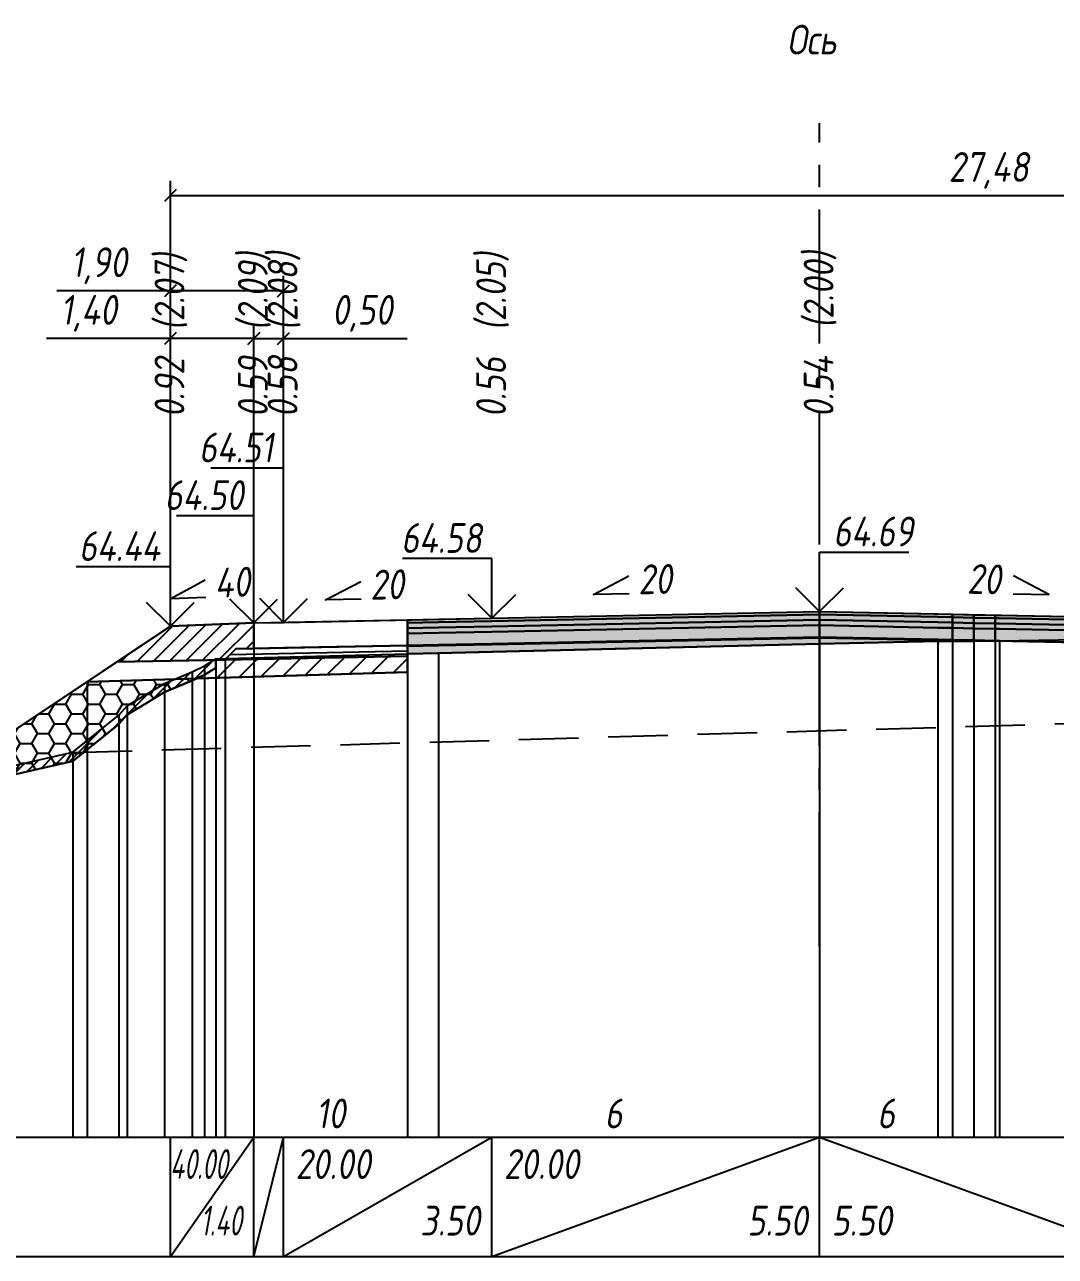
# Model space of a CAD drawing. Extents: x -717 to 1451, y -133302 to 233.
# Drawn here: x -331.3 to -244.7, y -130101.4 to -129997.9 of the extents above; entities that cross this region are included whole.
import ezdxf
from ezdxf.enums import TextEntityAlignment as Align

# ---------------------------------------------------------------- set-up
doc = ezdxf.new("R2010")
doc.units = 0
doc.linetypes.add('осевая2', pattern=[1.125, 0.75, -0.125, 0.125, -0.125])
doc.linetypes.add('штриховая', pattern=[0.75, 0.5, -0.25])
for name, color, linetype in [('Интерполированный поперечник', 2, 'Continuous'), ('Код_514', 1, 'Continuous'), ('Контур_0', 7, 'Continuous'), ('Контур_2521', 7, 'Continuous'), ('Контур_2564', 7, 'Continuous'), ('Контур_2660', 7, 'Continuous'), ('Контур_2665', 7, 'Continuous'), ('Контур_400', 7, 'Continuous'), ('Контур_508', 7, 'Continuous'), ('Контур_512', 7, 'Continuous'), ('Контур_513', 7, 'Continuous'), ('Контур_818', 7, 'Continuous'), ('Красный поперечник', 1, 'Continuous'), ('Объём_2501', 7, 'Continuous'), ('Объём_2564', 7, 'Continuous'), ('Объём_2650', 7, 'Continuous'), ('Объём_2660', 7, 'Continuous'), ('Объём_2661', 7, 'Continuous'), ('Объём_2665', 7, 'Continuous'), ('Объём_2666', 7, 'Continuous'), ('Объём_2753', 7, 'Continuous'), ('Ось', 1, 'осевая2'), ('Откосы', 7, 'Continuous'), ('Отметки покрытия', 7, 'Continuous'), ('Рабочие отметки', 7, 'Continuous'), ('Рабочие отметки доп.', 7, 'Continuous'), ('Слои выравнивания', 7, 'Continuous'), ('Таблица', 7, 'Continuous'), ('Уклоны проезжей части', 7, 'Continuous'), ('Черный поперечник', 3, 'Continuous')]:
    doc.layers.add(name, color=color, linetype=linetype)
for name, color, linetype, true_color in [('Контур_2540', 2, 'Continuous', 0xffff00), ('Контур_2560', 2, 'Continuous', 0xffff00), ('Контур_2561', 7, 'Continuous', 0xff8040), ('Контур_2562', 3, 'Continuous', 0x00ff00), ('Контур_2563', 7, 'Continuous', 0xff8000), ('Контур_2570', 7, 'Continuous', 0x80ff00), ('Контур_2725', 7, 'Continuous', 0x323232), ('Контур_2736', 4, 'Continuous', 0x00ffff), ('Контур_2760', 7, 'Continuous', 0x323232), ('Контур_2761', 7, 'Continuous', 0x323232), ('Контур_2762', 7, 'Continuous', 0x323232), ('Контур_2763', 7, 'Continuous', 0x323232), ('Контур_2764', 7, 'Continuous', 0x323232), ('Контур_2765', 7, 'Continuous', 0x323232), ('Контур_402', 7, 'Continuous', 0xff6464), ('Контур_703', 4, 'Continuous', 0x00ffff), ('Объём_2500', 7, 'Continuous', 0xc0c0c0), ('Объём_2520', 7, 'Continuous', 0x80ffff), ('Объём_2540', 2, 'Continuous', 0xffff00), ('Объём_2560', 2, 'Continuous', 0xffff00), ('Объём_2561', 7, 'Continuous', 0xff8040), ('Объём_2562', 3, 'Continuous', 0x00ff00), ('Объём_2563', 7, 'Continuous', 0xff8000), ('Объём_2570', 7, 'Continuous', 0x80ff00), ('Объём_2600', 7, 'Continuous', 0x808000), ('Объём_2746', 2, 'Continuous', 0xffff00)]:
    doc.layers.add(name, color=color, linetype=linetype, true_color=true_color)
doc.styles.get("Standard").update_dxf_attribs({"font": 'txt', "height": 2.5})
doc.styles.add('М', font='romand.shx', dxfattribs={"width": 0.8, "oblique": 10, "height": 2.5})
doc.dimstyles.new('ISO-25', dxfattribs={"dimtxt": 2.5, "dimasz": 2.5, "dimexe": 1.25, "dimexo": 0.625, "dimtad": 1, "dimtxsty": 'Standard', "dimcen": 2.5, "dimadec": 0, "dimazin": 0, "dimtfac": 1, "dimtmove": 0, "dimatfit": 3, "dimfxl": 1, "dimarcsym": 0})

# ---------------------------------------------------------------- blocks, each defined once
blk = doc.blocks.new('_Oblique')
at = {"color": 0, "linetype": 'ByBlock', "lineweight": -2}
blk.add_line((-0.5, -0.5), (0.5, 0.5), dxfattribs=at)
blk = doc.blocks.new('*D2754')
at = {"color": 0, "lineweight": -2, "transparency": 16777216}
for p, q in [((-319.05, -130047.88), (-319.05, -130023.03)), ((-312.05, -130047.6), (-312.05, -130023.03)), ((-319.05, -130024.28), (-329.45, -130024.28)), ((-312.05, -130024.28), (-319.05, -130024.28))]:
    blk.add_line(p, q, dxfattribs=at)
at = {"layer": 'Defpoints', "color": 0, "transparency": 16777216}
for p in [(-312.05, -130024.28), (-319.05, -130048.51), (-312.05, -130048.23)]:
    blk.add_point(p, dxfattribs=at)
at = {"color": 0, "lineweight": -2, "transparency": 16777216, "rotation": 180}
blk.add_blockref('_Oblique', (-319.05, -130024.28), dxfattribs=at)
at = {"color": 0, "lineweight": -2, "transparency": 16777216}
blk.add_blockref('_Oblique', (-312.05, -130024.28), dxfattribs=at)
at = {"color": 0, "transparency": 16777216, "insert": (-325.91, -130022.17), "char_height": 2.5, "width": 8.75, "attachment_point": 5, "style": 'М'}
blk.add_mtext('1,40', dxfattribs=at)
blk = doc.blocks.new('*D2756')
at = {"color": 0, "lineweight": -2, "transparency": 16777216}
for p, q in [((-312.05, -130047.6), (-312.05, -130023.03)), ((-309.55, -130047.55), (-309.55, -130023.03)), ((-312.05, -130024.28), (-309.55, -130024.28)), ((-309.55, -130024.28), (-299.18, -130024.28))]:
    blk.add_line(p, q, dxfattribs=at)
at = {"layer": 'Defpoints', "color": 0, "transparency": 16777216}
for p in [(-309.55, -130024.28), (-312.05, -130048.23), (-309.55, -130048.18)]:
    blk.add_point(p, dxfattribs=at)
at = {"color": 0, "lineweight": -2, "transparency": 16777216, "rotation": 180}
blk.add_blockref('_Oblique', (-312.05, -130024.28), dxfattribs=at)
at = {"color": 0, "lineweight": -2, "transparency": 16777216}
blk.add_blockref('_Oblique', (-309.55, -130024.28), dxfattribs=at)
at = {"color": 0, "transparency": 16777216, "insert": (-302.94, -130022.17), "char_height": 2.5, "width": 9.1667, "attachment_point": 5, "style": 'М'}
blk.add_mtext('0,50', dxfattribs=at)
blk = doc.blocks.new('*D2759')
at = {"color": 0, "lineweight": -2, "transparency": 16777216}
for p, q in [((-319.05, -130047.88), (-319.05, -130019.03)), ((-309.55, -130047.55), (-309.55, -130019.03)), ((-319.05, -130020.28), (-328.58, -130020.28)), ((-309.55, -130020.28), (-319.05, -130020.28))]:
    blk.add_line(p, q, dxfattribs=at)
at = {"layer": 'Defpoints', "color": 0, "transparency": 16777216}
for p in [(-309.55, -130020.28), (-319.05, -130048.51), (-309.55, -130048.18)]:
    blk.add_point(p, dxfattribs=at)
at = {"color": 0, "lineweight": -2, "transparency": 16777216, "rotation": 180}
blk.add_blockref('_Oblique', (-319.05, -130020.28), dxfattribs=at)
at = {"color": 0, "lineweight": -2, "transparency": 16777216}
blk.add_blockref('_Oblique', (-309.55, -130020.28), dxfattribs=at)
at = {"color": 0, "transparency": 16777216, "insert": (-325.04, -130018.17), "char_height": 2.5, "width": 8.75, "attachment_point": 5, "style": 'М'}
blk.add_mtext('1,90', dxfattribs=at)
blk = doc.blocks.new('*D2760')
at = {"color": 0, "lineweight": -2, "transparency": 16777216}
for p, q in [((-319.05, -130047.88), (-319.05, -130011.03)), ((-181.63, -130048.64), (-181.63, -130011.03)), ((-319.05, -130012.28), (-181.63, -130012.28))]:
    blk.add_line(p, q, dxfattribs=at)
at = {"layer": 'Defpoints', "color": 0, "transparency": 16777216}
for p in [(-181.63, -130012.28), (-319.05, -130048.51), (-181.63, -130049.27)]:
    blk.add_point(p, dxfattribs=at)
at = {"color": 0, "lineweight": -2, "transparency": 16777216, "rotation": 180}
blk.add_blockref('_Oblique', (-319.05, -130012.28), dxfattribs=at)
at = {"color": 0, "lineweight": -2, "transparency": 16777216}
blk.add_blockref('_Oblique', (-181.63, -130012.28), dxfattribs=at)
at = {"color": 0, "transparency": 16777216, "insert": (-250.34, -130010.17), "char_height": 2.5, "width": 12.5, "attachment_point": 5, "style": 'М'}
blk.add_mtext('27,48', dxfattribs=at)

msp = doc.modelspace()

# ---------------------------------------------------------------- hatches: boundary and pattern name
at = {"layer": 'Объём_2563'}
h = msp.add_hatch(dxfattribs=at)
h.set_pattern_fill('ANSI31', color=256, scale=0.3)
h.set_pattern_definition([(45, (-457.3746, 36.6447), (-0.673519209, 0.673519209), [])])
h.paths.add_polyline_path([(-319.046, -130048.446), (-312.046, -130048.166), (-312.046, -130050.316), (-313.546, -130050.346), (-314.464, -130051.264), (-323.546, -130051.446)])
at = {"layer": 'Объём_2570'}
h = msp.add_hatch(dxfattribs=at)
h.set_pattern_fill('ANSI31', color=256, scale=0.2)
h.set_pattern_definition([(45, (-457.3746, 36.6447), (-0.449012806, 0.449012806), [])])
h.paths.add_polyline_path([(-315.217, -130051.927), (-316.18, -130052.521), (-317.21, -130053.013), (-319.54, -130053.992), (-322.688, -130055.883), (-323.376, -130056.669), (-327.247, -130059.77), (-332.278, -130060.916), (-335.784, -130061.242), (-337.13, -130064.136), (-346.346, -130072.105), (-352.262, -130071.58), (-352.375, -130071.415), (-352.375, -130070.665), (-352.262, -130070.83), (-346.346, -130071.355), (-337.13, -130063.386), (-335.784, -130060.492), (-332.278, -130060.166), (-327.247, -130059.02), (-323.376, -130055.919), (-322.688, -130055.133), (-319.54, -130053.242), (-317.21, -130052.263), (-316.18, -130051.771), (-315.217, -130051.177)])
at = {"layer": 'Объём_2600'}
h = msp.add_hatch(dxfattribs=at)
h.set_pattern_fill('ANSI31', color=6, scale=0.4)
h.set_pattern_definition([(45, (-457.3746, 36.6447), (-0.898025612, 0.898025612), [])])
h.paths.add_polyline_path([(-314.45, -130051.155), (-299.143, -130050.754), (-299.143, -130052.304), (-316.837, -130052.835), (-316.18, -130052.521), (-315.217, -130051.927), (-315.217, -130051.177)])
h = msp.add_hatch(dxfattribs=at)
h.set_pattern_fill('HONEY', color=5, scale=0.3)
h.set_pattern_definition([(0, (-457.3746, 36.6447), (1.42875, 0.8248891935), [0.9525, -1.905]), (120, (-457.3746, 36.6447), (-1.428749997, 0.824889199), [0.9525, -1.905]), (60, (-457.3746, 36.6447), (3e-09, 1.6497783924), [-1.905, 0.9525])])
h.paths.add_polyline_path([(-352.375, -130070.665), (-326.043, -130053.111), (-316.837, -130052.835), (-317.21, -130053.013), (-319.54, -130053.992), (-322.688, -130055.883), (-323.376, -130056.669), (-327.247, -130059.77), (-332.278, -130060.916), (-335.784, -130061.242), (-337.13, -130064.136), (-346.346, -130072.105), (-352.262, -130071.58), (-352.375, -130071.415)])
at = {"layer": 'Слои выравнивания'}
for color, points in [(2, [(-299.143, -130047.908), (-296.532, -130047.856), (-292.046, -130047.766), (-264.546, -130047.216), (-264.546, -130047.466), (-292.046, -130048.016), (-296.532, -130048.106), (-299.143, -130048.158)]), (3, [(-299.143, -130048.158), (-296.532, -130048.106), (-292.046, -130048.016), (-264.546, -130047.466), (-264.546, -130047.916), (-292.046, -130048.466), (-296.532, -130048.556), (-299.143, -130048.608)]), (2, [(-264.546, -130047.216), (-254.615, -130047.415), (-253.379, -130047.439), (-253.379, -130047.689), (-254.615, -130047.665), (-264.546, -130047.466)]), (3, [(-264.546, -130047.466), (-254.615, -130047.665), (-253.379, -130047.689), (-253.379, -130048.139), (-254.615, -130048.115), (-264.546, -130047.916)]), (2, [(-253.379, -130047.439), (-251.587, -130047.475), (-251.587, -130047.725), (-253.379, -130047.689)]), (2, [(-251.587, -130047.475), (-249.796, -130047.511), (-249.796, -130047.761), (-251.587, -130047.725)]), (2, [(-249.796, -130047.511), (-249.429, -130047.518), (-237.046, -130047.766), (-222.138, -130048.064), (-219.666, -130048.114), (-219.546, -130048.116), (-219.033, -130048.126), (-219.033, -130048.376), (-219.546, -130048.366), (-219.666, -130048.364), (-222.138, -130048.314), (-237.046, -130048.016), (-249.429, -130047.768), (-249.796, -130047.761)]), (4, [(-299.143, -130048.608), (-296.532, -130048.556), (-292.046, -130048.466), (-264.546, -130047.916), (-264.546, -130048.366), (-292.046, -130048.916), (-296.532, -130049.006), (-299.143, -130049.058)]), (5, [(-299.143, -130049.058), (-296.532, -130049.006), (-292.046, -130048.916), (-264.546, -130048.366), (-264.546, -130049.366), (-292.046, -130049.916), (-296.532, -130050.006), (-299.143, -130050.058)]), (4, [(-264.546, -130047.916), (-254.615, -130048.115), (-253.379, -130048.139), (-253.379, -130048.589), (-254.615, -130048.565), (-264.546, -130048.366)]), (5, [(-264.546, -130048.366), (-254.615, -130048.565), (-253.379, -130048.589), (-253.379, -130049.589), (-254.615, -130049.565), (-264.546, -130049.366)]), (3, [(-253.379, -130047.689), (-251.587, -130047.725), (-251.587, -130048.175), (-253.379, -130048.139)]), (4, [(-253.379, -130048.139), (-251.587, -130048.175), (-251.587, -130048.625), (-253.379, -130048.589)]), (5, [(-253.379, -130048.589), (-251.587, -130048.625), (-251.587, -130049.625), (-253.379, -130049.589)]), (3, [(-251.587, -130047.725), (-249.796, -130047.761), (-249.796, -130048.211), (-251.587, -130048.175)]), (4, [(-251.587, -130048.175), (-249.796, -130048.211), (-249.796, -130048.661), (-251.587, -130048.625)]), (5, [(-251.587, -130048.625), (-249.796, -130048.661), (-249.796, -130049.661), (-251.587, -130049.625)]), (3, [(-249.796, -130047.761), (-249.429, -130047.768), (-237.046, -130048.016), (-222.138, -130048.314), (-219.666, -130048.364), (-219.546, -130048.366), (-219.033, -130048.376), (-219.033, -130048.826), (-219.546, -130048.816), (-219.666, -130048.814), (-222.138, -130048.764), (-237.046, -130048.466), (-249.429, -130048.218), (-249.796, -130048.211)]), (4, [(-249.796, -130048.211), (-249.429, -130048.218), (-237.046, -130048.466), (-222.138, -130048.764), (-219.666, -130048.814), (-219.546, -130048.816), (-219.033, -130048.826), (-219.033, -130049.276), (-219.546, -130049.266), (-219.666, -130049.264), (-222.138, -130049.214), (-237.046, -130048.916), (-249.429, -130048.668), (-249.796, -130048.661)]), (7, [(-299.143, -130050.058), (-296.532, -130050.006), (-292.046, -130049.916), (-264.546, -130049.366), (-264.546, -130049.416), (-292.046, -130049.966), (-296.532, -130050.056), (-299.143, -130050.108)]), (6, [(-299.143, -130050.108), (-296.532, -130050.056), (-292.046, -130049.966), (-264.546, -130049.416), (-264.546, -130049.935), (-292.046, -130050.589), (-296.532, -130050.696), (-299.143, -130050.754)]), (7, [(-264.546, -130049.366), (-254.615, -130049.565), (-253.379, -130049.589), (-253.379, -130049.639), (-254.615, -130049.615), (-264.546, -130049.416)]), (6, [(-264.546, -130049.416), (-254.615, -130049.615), (-253.379, -130049.639), (-253.379, -130049.689), (-254.615, -130049.699), (-264.546, -130049.935)]), (7, [(-253.379, -130049.589), (-251.587, -130049.625), (-251.587, -130049.675), (-253.379, -130049.639)]), (6, [(-253.379, -130049.639), (-251.587, -130049.675), (-251.587, -130049.725), (-253.379, -130049.689)]), (7, [(-251.587, -130049.625), (-249.796, -130049.661), (-249.796, -130049.711), (-251.587, -130049.675)]), (5, [(-249.796, -130048.661), (-249.429, -130048.668), (-237.046, -130048.916), (-222.138, -130049.214), (-219.666, -130049.264), (-219.546, -130049.266), (-219.033, -130049.276), (-219.033, -130050.276), (-219.546, -130050.266), (-219.666, -130050.264), (-222.138, -130050.214), (-237.046, -130049.916), (-249.429, -130049.668), (-249.796, -130049.661)])]:
    msp.add_hatch(color=color, dxfattribs=at).paths.add_polyline_path(points)

# ---------------------------------------------------------------- linework, layer by layer
at = {"layer": 'Интерполированный поперечник', "linetype": 'штриховая', "ltscale": 10, "flags": 128}
msp.add_lwpolyline([(-327.265, -130059.047), (-155.892, -130054.057)], dxfattribs=at)
at = {"layer": 'Код_514'}
for p, q in [((-319.046, -130101.355), (-319.046, -130091.355)), ((-319.046, -130101.355), (-312.046, -130091.355)), ((-312.046, -130101.355), (-312.046, -130091.355)), ((-312.046, -130101.355), (-309.546, -130091.355)), ((-309.546, -130101.355), (-309.546, -130091.355)), ((-309.546, -130101.355), (-292.046, -130091.355)), ((-292.046, -130101.355), (-292.046, -130091.355)), ((-292.046, -130101.355), (-264.546, -130091.355)), ((-264.546, -130101.355), (-264.546, -130091.355)), ((-264.546, -130091.355), (-237.046, -130101.355))]:
    msp.add_line(p, q, dxfattribs=at)
at = {"layer": 'Контур_0', "flags": 128}
for points in [[(-319.046, -130048.446), (-352.375, -130070.665), (-352.375, -130070.665), (-352.375, -130070.665), (-352.375, -130070.665), (-352.375, -130070.665), (-352.375, -130070.665), (-352.375, -130070.665), (-352.375, -130070.665), (-352.375, -130070.665), (-352.375, -130070.665), (-352.375, -130070.665), (-352.375, -130070.665), (-352.375, -130070.665), (-352.375, -130070.665), (-352.375, -130070.665)], [(-319.046, -130048.446), (-352.375, -130070.665)], [(-309.546, -130050.266), (-312.046, -130050.316), (-312.046, -130048.166), (-299.143, -130047.908), (-299.143, -130050.058), (-309.546, -130050.266), (-309.546, -130050.266)], [(-323.546, -130051.446), (-314.464, -130051.264), (-313.546, -130050.346), (-312.046, -130050.316)], [(-313.546, -130050.346), (-299.143, -130050.058), (-299.143, -130050.958), (-314.464, -130051.264), (-313.546, -130050.346), (-313.546, -130050.346)]]:
    msp.add_lwpolyline(points, dxfattribs=at)
at = {"layer": 'Контур_2521', "color": 250, "flags": 128}
msp.add_lwpolyline([(-314.005, -130050.805), (-299.143, -130050.508)], dxfattribs=at)
at = {"layer": 'Контур_2540', "flags": 128}
msp.add_lwpolyline([(-314.464, -130051.264), (-299.143, -130050.958), (-299.143, -130052.304), (-326.043, -130053.111), (-323.546, -130051.446), (-314.464, -130051.264), (-314.464, -130051.264)], dxfattribs=at)
at = {"layer": 'Контур_2560', "flags": 128}
msp.add_lwpolyline([(-319.046, -130048.446), (-319.046, -130048.446), (-319.046, -130048.446), (-312.046, -130048.166)], dxfattribs=at)
at = {"layer": 'Контур_2561', "flags": 128}
msp.add_lwpolyline([(-312.046, -130048.166), (-312.046, -130048.166), (-319.046, -130048.446), (-319.046, -130048.446), (-312.046, -130048.166)], dxfattribs=at)
at = {"layer": 'Контур_2562', "flags": 128}
msp.add_lwpolyline([(-319.046, -130048.446), (-319.046, -130048.446), (-319.046, -130048.446), (-319.046, -130048.446), (-319.046, -130048.446)], dxfattribs=at)
at = {"layer": 'Контур_2563', "flags": 128}
msp.add_lwpolyline([(-319.046, -130048.446), (-312.046, -130048.166), (-312.046, -130050.316), (-313.546, -130050.346), (-314.464, -130051.264), (-323.546, -130051.446), (-319.046, -130048.446), (-319.046, -130048.446)], dxfattribs=at)
at = {"layer": 'Контур_2564', "flags": 128}
msp.add_lwpolyline([(-319.046, -130048.446), (-312.046, -130048.166)], dxfattribs=at)
at = {"layer": 'Контур_2570', "flags": 128}
msp.add_lwpolyline([(-377.375, -130054.217), (-367.212, -130054.355), (-357.807, -130063.464), (-352.262, -130071.58), (-346.346, -130072.105), (-337.13, -130064.136), (-335.784, -130061.242), (-332.278, -130060.916), (-327.247, -130059.77), (-327.247, -130059.77), (-323.376, -130056.669), (-322.688, -130055.883), (-319.54, -130053.992), (-317.21, -130053.013), (-316.18, -130052.521), (-315.217, -130051.927), (-315.217, -130051.177), (-314.45, -130051.155), (-299.143, -130050.754), (-296.532, -130050.696), (-264.546, -130049.935), (-254.615, -130049.699), (-249.429, -130049.658), (-219.666, -130049.174)], dxfattribs=at)
at = {"layer": 'Контур_2660', "flags": 128}
msp.add_lwpolyline([(-326.043, -130053.111), (-299.143, -130052.304)], dxfattribs=at)
at = {"layer": 'Контур_2665', "flags": 128}
msp.add_lwpolyline([(-319.046, -130048.446), (-319.046, -130048.446)], dxfattribs=at)
at = {"layer": 'Контур_2725', "flags": 128}
msp.add_lwpolyline([(-299.143, -130050.754), (-296.532, -130050.696), (-292.046, -130050.589), (-264.546, -130049.935), (-254.615, -130049.699), (-253.379, -130049.689), (-251.587, -130049.725), (-251.587, -130049.675), (-249.796, -130049.711), (-249.796, -130049.661), (-249.429, -130049.668), (-237.046, -130049.916), (-222.138, -130050.214), (-219.666, -130050.264), (-219.546, -130050.266), (-219.033, -130050.276)], dxfattribs=at)
at = {"layer": 'Контур_2736', "flags": 128}
msp.add_lwpolyline([(-319.046, -130048.446), (-352.375, -130070.665)], dxfattribs=at)
at = {"layer": 'Контур_2760', "flags": 128}
msp.add_lwpolyline([(-299.143, -130047.908), (-296.532, -130047.856), (-292.046, -130047.766), (-264.546, -130047.216), (-254.615, -130047.415), (-253.379, -130047.439), (-251.587, -130047.475), (-249.796, -130047.511), (-249.429, -130047.518), (-237.046, -130047.766), (-222.138, -130048.064), (-219.666, -130048.114), (-219.546, -130048.116), (-219.033, -130048.126)], dxfattribs=at)
at = {"layer": 'Контур_2761', "flags": 128}
msp.add_lwpolyline([(-299.143, -130048.158), (-296.532, -130048.106), (-292.046, -130048.016), (-264.546, -130047.466), (-254.615, -130047.665), (-253.379, -130047.689), (-251.587, -130047.725), (-249.796, -130047.761), (-249.429, -130047.768), (-237.046, -130048.016), (-222.138, -130048.314), (-219.666, -130048.364), (-219.546, -130048.366), (-219.033, -130048.376)], dxfattribs=at)
at = {"layer": 'Контур_2762', "flags": 128}
msp.add_lwpolyline([(-299.143, -130048.608), (-296.532, -130048.556), (-292.046, -130048.466), (-264.546, -130047.916), (-254.615, -130048.115), (-253.379, -130048.139), (-251.587, -130048.175), (-249.796, -130048.211), (-249.429, -130048.218), (-237.046, -130048.466), (-222.138, -130048.764), (-219.666, -130048.814), (-219.546, -130048.816), (-219.033, -130048.826)], dxfattribs=at)
at = {"layer": 'Контур_2763', "flags": 128}
msp.add_lwpolyline([(-299.143, -130049.058), (-296.532, -130049.006), (-292.046, -130048.916), (-264.546, -130048.366), (-254.615, -130048.565), (-253.379, -130048.589), (-251.587, -130048.625), (-249.796, -130048.661), (-249.429, -130048.668), (-237.046, -130048.916), (-222.138, -130049.214), (-219.666, -130049.264), (-219.546, -130049.266), (-219.033, -130049.276)], dxfattribs=at)
at = {"layer": 'Контур_2764', "flags": 128}
msp.add_lwpolyline([(-299.143, -130050.058), (-296.532, -130050.006), (-292.046, -130049.916), (-264.546, -130049.366), (-254.615, -130049.565), (-253.379, -130049.589), (-251.587, -130049.625), (-249.796, -130049.661)], dxfattribs=at)
at = {"layer": 'Контур_2765', "flags": 128}
msp.add_lwpolyline([(-299.143, -130050.108), (-296.532, -130050.056), (-292.046, -130049.966), (-264.546, -130049.416), (-254.615, -130049.615), (-253.379, -130049.639), (-251.587, -130049.675)], dxfattribs=at)
at = {"layer": 'Контур_400', "flags": 128}
for points in [[(-312.046, -130048.166), (-309.546, -130048.116), (-309.546, -130048.116), (-309.546, -130048.116), (-309.546, -130048.116), (-309.546, -130048.116), (-309.546, -130048.116), (-292.046, -130047.766), (-264.546, -130047.216)], [(-264.546, -130047.216), (-237.046, -130047.766), (-219.546, -130048.116), (-219.546, -130048.116), (-219.546, -130048.116), (-219.546, -130048.116), (-200.546, -130048.496), (-200.546, -130048.496), (-198.046, -130048.546)]]:
    msp.add_lwpolyline(points, dxfattribs=at)
at = {"layer": 'Контур_402', "flags": 128}
msp.add_lwpolyline([(-326.043, -130053.111), (-299.143, -130052.304), (-299.143, -130050.754), (-296.532, -130050.696), (-264.546, -130049.935), (-254.615, -130049.699), (-253.379, -130049.689), (-251.587, -130049.725), (-251.587, -130049.675), (-249.796, -130049.711), (-249.796, -130049.661), (-219.033, -130050.276), (-219.033, -130052.631), (-174.48, -130053.968)], dxfattribs=at)
at = {"layer": 'Контур_508', "flags": 128}
msp.add_lwpolyline([(-352.375, -130070.665), (-326.043, -130053.111), (-299.143, -130052.304), (-299.143, -130050.754), (-296.532, -130050.696), (-264.546, -130049.935), (-254.615, -130049.699), (-253.379, -130049.689), (-251.587, -130049.725), (-251.587, -130049.675), (-249.796, -130049.711), (-249.796, -130049.661), (-219.033, -130050.276), (-219.033, -130052.631), (-174.48, -130053.968), (-171.487, -130055.964), (-169.487, -130055.964), (-167.117, -130054.384)], dxfattribs=at)
at = {"layer": 'Контур_512', "flags": 128}
msp.add_lwpolyline([(-352.375, -130070.665), (-326.043, -130053.111), (-299.143, -130052.304)], dxfattribs=at)
at = {"layer": 'Контур_513', "flags": 128}
msp.add_lwpolyline([(-352.375, -130070.665), (-326.043, -130053.111), (-299.143, -130052.304), (-299.143, -130050.754), (-296.532, -130050.696), (-264.546, -130049.935), (-254.615, -130049.699), (-253.379, -130049.689), (-251.587, -130049.725), (-251.587, -130049.675), (-249.796, -130049.711), (-249.796, -130049.661), (-219.033, -130050.276), (-219.033, -130052.631), (-174.48, -130053.968), (-171.487, -130055.964), (-169.487, -130055.964), (-167.117, -130054.384)], dxfattribs=at)
at = {"layer": 'Контур_703', "flags": 128}
msp.add_lwpolyline([(-319.046, -130048.446), (-352.375, -130070.665)], dxfattribs=at)
at = {"layer": 'Контур_818', "flags": 128}
msp.add_lwpolyline([(-352.375, -130071.415), (-352.262, -130071.58), (-346.346, -130072.105), (-337.13, -130064.136), (-335.784, -130061.242), (-332.278, -130060.916), (-327.247, -130059.77), (-327.247, -130059.77), (-323.376, -130056.669), (-322.688, -130055.883), (-319.54, -130053.992), (-317.21, -130053.013), (-316.18, -130052.521), (-315.217, -130051.927), (-315.217, -130051.177), (-314.45, -130051.155), (-299.143, -130050.754), (-296.532, -130050.696), (-264.546, -130049.935), (-254.615, -130049.699), (-249.429, -130049.658), (-219.666, -130049.174)], dxfattribs=at)
at = {"layer": 'Красный поперечник'}
for p, q in [((-292.046, -130047.766), (-264.546, -130047.216)), ((-264.546, -130047.216), (-237.046, -130047.766)), ((-352.375, -130070.665), (-319.046, -130048.446)), ((-319.046, -130048.446), (-312.046, -130048.166)), ((-312.046, -130048.166), (-309.546, -130048.116)), ((-309.546, -130048.116), (-292.046, -130047.766)), ((-299.143, -130052.304), (-299.143, -130091.355)), ((-326.043, -130053.111), (-326.043, -130091.355))]:
    msp.add_line(p, q, dxfattribs=at)
at = {"layer": 'Объём_2500', "flags": 128}
msp.add_lwpolyline([(-309.546, -130050.266), (-312.046, -130050.316), (-312.046, -130048.166), (-299.143, -130047.908), (-299.143, -130050.058), (-309.546, -130050.266), (-309.546, -130050.266)], dxfattribs=at)
at = {"layer": 'Объём_2501', "flags": 128}
for points in [[(-312.046, -130048.166), (-309.546, -130048.116), (-309.546, -130048.116), (-309.546, -130048.116), (-309.546, -130048.116), (-309.546, -130048.116), (-309.546, -130048.116), (-292.046, -130047.766), (-264.546, -130047.216)], [(-264.546, -130047.216), (-237.046, -130047.766), (-219.546, -130048.116), (-219.546, -130048.116), (-219.546, -130048.116), (-219.546, -130048.116), (-200.546, -130048.496), (-200.546, -130048.496), (-198.046, -130048.546)]]:
    msp.add_lwpolyline(points, dxfattribs=at)
at = {"layer": 'Объём_2520', "color": 250, "flags": 128}
msp.add_lwpolyline([(-313.546, -130050.346), (-299.143, -130050.058), (-299.143, -130050.958), (-314.464, -130051.264), (-313.546, -130050.346), (-313.546, -130050.346)], dxfattribs=at)
at = {"layer": 'Объём_2540', "flags": 128}
msp.add_lwpolyline([(-314.464, -130051.264), (-299.143, -130050.958), (-299.143, -130052.304), (-326.043, -130053.111), (-323.546, -130051.446), (-314.464, -130051.264), (-314.464, -130051.264)], dxfattribs=at)
at = {"layer": 'Объём_2560', "flags": 128}
msp.add_lwpolyline([(-319.046, -130048.446), (-319.046, -130048.446), (-319.046, -130048.446), (-312.046, -130048.166)], dxfattribs=at)
at = {"layer": 'Объём_2561', "flags": 128}
msp.add_lwpolyline([(-312.046, -130048.166), (-312.046, -130048.166), (-319.046, -130048.446), (-319.046, -130048.446), (-312.046, -130048.166)], dxfattribs=at)
at = {"layer": 'Объём_2562', "flags": 128}
msp.add_lwpolyline([(-319.046, -130048.446), (-319.046, -130048.446), (-319.046, -130048.446), (-319.046, -130048.446), (-319.046, -130048.446)], dxfattribs=at)
at = {"layer": 'Объём_2563', "color": 250, "flags": 128}
msp.add_lwpolyline([(-319.046, -130048.446), (-312.046, -130048.166), (-312.046, -130050.316), (-313.546, -130050.346), (-314.464, -130051.264), (-323.546, -130051.446), (-319.046, -130048.446), (-319.046, -130048.446)], dxfattribs=at)
at = {"layer": 'Объём_2564', "flags": 128}
msp.add_lwpolyline([(-319.046, -130048.446), (-312.046, -130048.166)], dxfattribs=at)
at = {"layer": 'Объём_2570', "flags": 128}
for points in [[(-332.278, -130060.166), (-327.247, -130059.02), (-323.376, -130055.919), (-322.688, -130055.133), (-319.54, -130053.242), (-317.21, -130052.263), (-316.18, -130051.771), (-315.217, -130051.177), (-315.217, -130051.927), (-315.217, -130051.927)], [(-315.217, -130051.927), (-316.18, -130052.521), (-317.21, -130053.013), (-319.54, -130053.992), (-322.688, -130055.883), (-323.376, -130056.669), (-327.247, -130059.77), (-332.278, -130060.916)]]:
    msp.add_lwpolyline(points, dxfattribs=at)
at = {"layer": 'Объём_2600', "color": 5, "flags": 128}
msp.add_lwpolyline([(-352.375, -130070.665), (-326.043, -130053.111), (-316.837, -130052.835), (-317.21, -130053.013), (-319.54, -130053.992), (-322.688, -130055.883), (-323.376, -130056.669), (-327.247, -130059.77), (-332.278, -130060.916), (-335.784, -130061.242), (-337.13, -130064.136), (-346.346, -130072.105), (-352.262, -130071.58), (-352.375, -130071.415), (-352.375, -130070.665), (-352.375, -130070.665)], dxfattribs=at)
at = {"layer": 'Объём_2650', "color": 6, "flags": 128}
msp.add_lwpolyline([(-314.45, -130051.155), (-299.143, -130050.754), (-299.143, -130052.304), (-316.837, -130052.835), (-316.18, -130052.521), (-315.217, -130051.927), (-315.217, -130051.177), (-314.45, -130051.155), (-314.45, -130051.155)], dxfattribs=at)
at = {"layer": 'Объём_2660', "flags": 128}
msp.add_lwpolyline([(-326.043, -130053.111), (-299.143, -130052.304)], dxfattribs=at)
at = {"layer": 'Объём_2661', "flags": 128}
msp.add_lwpolyline([(-319.046, -130048.446), (-352.375, -130070.665)], dxfattribs=at)
at = {"layer": 'Объём_2665', "flags": 128}
msp.add_lwpolyline([(-319.046, -130048.446), (-319.046, -130048.446)], dxfattribs=at)
at = {"layer": 'Объём_2666', "flags": 128}
msp.add_lwpolyline([(-319.046, -130048.446), (-352.375, -130070.665)], dxfattribs=at)
at = {"layer": 'Объём_2746', "flags": 128}
msp.add_lwpolyline([(-299.143, -130052.304), (-316.837, -130052.835), (-316.18, -130052.521), (-315.217, -130051.927), (-315.217, -130051.177), (-299.143, -130050.754), (-299.143, -130052.304), (-299.143, -130052.304)], dxfattribs=at)
at = {"layer": 'Объём_2753', "flags": 128}
msp.add_lwpolyline([(-299.143, -130047.908), (-299.143, -130047.908)], dxfattribs=at)
at = {"layer": 'Ось', "ltscale": 15}
msp.add_line((-264.546, -130075.326), (-264.546, -130006.187), dxfattribs=at)
at = {"layer": 'Откосы', "color": 1, "flags": 128}
for points in [[(-280.522, -130045.724), (-283.521, -130045.784), (-280.552, -130044.225)], [(-248.283, -130045.724), (-245.283, -130045.784), (-248.253, -130044.225)], [(-316.066, -130046.033), (-319.064, -130046.153), (-316.126, -130044.535)], [(-303.022, -130046.174), (-306.021, -130046.234), (-303.052, -130044.675)]]:
    msp.add_lwpolyline(points, dxfattribs=at)
at = {"layer": 'Отметки покрытия', "color": 1}
for p, q in [((-309.546, -130035.166), (-315.646, -130035.166)), ((-309.546, -130048.116), (-309.546, -130035.166)), ((-312.046, -130039.166), (-318.546, -130039.166)), ((-312.046, -130048.166), (-312.046, -130039.166)), ((-264.546, -130047.216), (-264.546, -130042.216)), ((-264.546, -130042.216), (-257.046, -130042.216)), ((-319.046, -130043.446), (-326.946, -130043.446)), ((-319.046, -130048.446), (-319.046, -130043.446)), ((-292.046, -130042.766), (-299.546, -130042.766)), ((-292.046, -130047.766), (-292.046, -130042.766)), ((-264.546, -130047.216), (-266.546, -130045.216)), ((-264.546, -130047.216), (-262.546, -130045.216)), ((-319.046, -130048.446), (-321.046, -130046.446)), ((-319.046, -130048.446), (-317.046, -130046.446)), ((-312.046, -130048.166), (-314.046, -130046.166)), ((-312.046, -130048.166), (-310.046, -130046.166)), ((-309.546, -130048.116), (-311.546, -130046.116)), ((-309.546, -130048.116), (-307.546, -130046.116)), ((-292.046, -130047.766), (-294.046, -130045.766)), ((-292.046, -130047.766), (-290.046, -130045.766))]:
    msp.add_line(p, q, dxfattribs=at)
at = {"layer": 'Слои выравнивания'}
for p, q in [((-264.546, -130047.216), (-264.546, -130091.355)), ((-253.379, -130047.439), (-253.379, -130091.355)), ((-251.587, -130047.475), (-251.587, -130091.355)), ((-251.587, -130047.475), (-251.587, -130091.355)), ((-249.796, -130047.511), (-249.796, -130091.355)), ((-249.796, -130047.511), (-249.796, -130091.355)), ((-312.046, -130048.166), (-312.046, -130091.355)), ((-299.143, -130047.908), (-299.143, -130091.355))]:
    msp.add_line(p, q, dxfattribs=at)
at = {"layer": 'Слои выравнивания', "color": 2, "flags": 128}
for points in [[(-299.143, -130047.908), (-296.532, -130047.856), (-292.046, -130047.766), (-264.546, -130047.216), (-264.546, -130047.466), (-292.046, -130048.016), (-296.532, -130048.106), (-299.143, -130048.158)], [(-264.546, -130047.216), (-254.615, -130047.415), (-253.379, -130047.439), (-253.379, -130047.689), (-254.615, -130047.665), (-264.546, -130047.466)], [(-253.379, -130047.439), (-251.587, -130047.475), (-251.587, -130047.725), (-253.379, -130047.689)], [(-251.587, -130047.475), (-251.587, -130047.725)], [(-251.587, -130047.475), (-249.796, -130047.511), (-249.796, -130047.761), (-251.587, -130047.725)], [(-249.796, -130047.511), (-249.796, -130047.761)], [(-249.796, -130047.511), (-249.429, -130047.518), (-237.046, -130047.766), (-222.138, -130048.064), (-219.666, -130048.114), (-219.546, -130048.116), (-219.033, -130048.126), (-219.033, -130048.376), (-219.546, -130048.366), (-219.666, -130048.364), (-222.138, -130048.314), (-237.046, -130048.016), (-249.429, -130047.768), (-249.796, -130047.761)]]:
    msp.add_lwpolyline(points, close=True, dxfattribs=at)
at = {"layer": 'Слои выравнивания', "color": 3, "flags": 128}
for points in [[(-299.143, -130048.158), (-296.532, -130048.106), (-292.046, -130048.016), (-264.546, -130047.466), (-264.546, -130047.916), (-292.046, -130048.466), (-296.532, -130048.556), (-299.143, -130048.608)], [(-264.546, -130047.466), (-254.615, -130047.665), (-253.379, -130047.689), (-253.379, -130048.139), (-254.615, -130048.115), (-264.546, -130047.916)], [(-253.379, -130047.689), (-251.587, -130047.725), (-251.587, -130048.175), (-253.379, -130048.139)], [(-251.587, -130047.725), (-251.587, -130048.175)], [(-251.587, -130047.725), (-249.796, -130047.761), (-249.796, -130048.211), (-251.587, -130048.175)], [(-249.796, -130047.761), (-249.796, -130048.211)], [(-249.796, -130047.761), (-249.429, -130047.768), (-237.046, -130048.016), (-222.138, -130048.314), (-219.666, -130048.364), (-219.546, -130048.366), (-219.033, -130048.376), (-219.033, -130048.826), (-219.546, -130048.816), (-219.666, -130048.814), (-222.138, -130048.764), (-237.046, -130048.466), (-249.429, -130048.218), (-249.796, -130048.211)]]:
    msp.add_lwpolyline(points, close=True, dxfattribs=at)
at = {"layer": 'Слои выравнивания', "color": 4, "flags": 128}
for points in [[(-299.143, -130048.608), (-296.532, -130048.556), (-292.046, -130048.466), (-264.546, -130047.916), (-264.546, -130048.366), (-292.046, -130048.916), (-296.532, -130049.006), (-299.143, -130049.058)], [(-264.546, -130047.916), (-254.615, -130048.115), (-253.379, -130048.139), (-253.379, -130048.589), (-254.615, -130048.565), (-264.546, -130048.366)], [(-253.379, -130048.139), (-251.587, -130048.175), (-251.587, -130048.625), (-253.379, -130048.589)], [(-251.587, -130048.175), (-251.587, -130048.625)], [(-251.587, -130048.175), (-249.796, -130048.211), (-249.796, -130048.661), (-251.587, -130048.625)], [(-249.796, -130048.211), (-249.796, -130048.661)], [(-249.796, -130048.211), (-249.429, -130048.218), (-237.046, -130048.466), (-222.138, -130048.764), (-219.666, -130048.814), (-219.546, -130048.816), (-219.033, -130048.826), (-219.033, -130049.276), (-219.546, -130049.266), (-219.666, -130049.264), (-222.138, -130049.214), (-237.046, -130048.916), (-249.429, -130048.668), (-249.796, -130048.661)]]:
    msp.add_lwpolyline(points, close=True, dxfattribs=at)
at = {"layer": 'Слои выравнивания', "color": 5, "flags": 128}
for points in [[(-299.143, -130049.058), (-296.532, -130049.006), (-292.046, -130048.916), (-264.546, -130048.366), (-264.546, -130049.366), (-292.046, -130049.916), (-296.532, -130050.006), (-299.143, -130050.058)], [(-264.546, -130048.366), (-254.615, -130048.565), (-253.379, -130048.589), (-253.379, -130049.589), (-254.615, -130049.565), (-264.546, -130049.366)], [(-253.379, -130048.589), (-251.587, -130048.625), (-251.587, -130049.625), (-253.379, -130049.589)], [(-251.587, -130048.625), (-251.587, -130049.625)], [(-251.587, -130048.625), (-249.796, -130048.661), (-249.796, -130049.661), (-251.587, -130049.625)], [(-249.796, -130048.661), (-249.796, -130049.661)], [(-249.796, -130048.661), (-249.429, -130048.668), (-237.046, -130048.916), (-222.138, -130049.214), (-219.666, -130049.264), (-219.546, -130049.266), (-219.033, -130049.276), (-219.033, -130050.276), (-219.546, -130050.266), (-219.666, -130050.264), (-222.138, -130050.214), (-237.046, -130049.916), (-249.429, -130049.668), (-249.796, -130049.661)]]:
    msp.add_lwpolyline(points, close=True, dxfattribs=at)
at = {"layer": 'Слои выравнивания', "color": 7, "flags": 128}
for points in [[(-299.143, -130050.058), (-296.532, -130050.006), (-292.046, -130049.916), (-264.546, -130049.366), (-264.546, -130049.416), (-292.046, -130049.966), (-296.532, -130050.056), (-299.143, -130050.108)], [(-264.546, -130049.366), (-254.615, -130049.565), (-253.379, -130049.589), (-253.379, -130049.639), (-254.615, -130049.615), (-264.546, -130049.416)], [(-253.379, -130049.589), (-251.587, -130049.625), (-251.587, -130049.675), (-253.379, -130049.639)], [(-251.587, -130049.625), (-251.587, -130049.675)], [(-251.587, -130049.625), (-249.796, -130049.661), (-249.796, -130049.711), (-251.587, -130049.675)]]:
    msp.add_lwpolyline(points, close=True, dxfattribs=at)
at = {"layer": 'Слои выравнивания', "color": 6, "flags": 128}
for points in [[(-299.143, -130050.108), (-296.532, -130050.056), (-292.046, -130049.966), (-264.546, -130049.416), (-264.546, -130049.935), (-292.046, -130050.589), (-296.532, -130050.696), (-299.143, -130050.754)], [(-264.546, -130049.416), (-254.615, -130049.615), (-253.379, -130049.639), (-253.379, -130049.689), (-254.615, -130049.699), (-264.546, -130049.935)], [(-253.379, -130049.639), (-251.587, -130049.675), (-251.587, -130049.725), (-253.379, -130049.689)]]:
    msp.add_lwpolyline(points, close=True, dxfattribs=at)
at = {"layer": 'Таблица'}
for p, q in [((-377.375, -130091.355), (-142.117, -130091.355)), ((-377.375, -130101.355), (-142.117, -130101.355))]:
    msp.add_line(p, q, dxfattribs=at)
at = {"layer": 'Черный поперечник', "color": 7}
for p, q in [((-249.429, -130049.658), (-249.429, -130091.355)), ((-296.532, -130050.696), (-296.532, -130091.355)), ((-264.546, -130049.935), (-264.546, -130091.355)), ((-254.615, -130049.699), (-254.615, -130091.355)), ((-315.217, -130051.177), (-315.217, -130091.355)), ((-314.45, -130051.155), (-314.45, -130091.355)), ((-299.143, -130050.754), (-299.143, -130091.355)), ((-317.21, -130052.263), (-317.21, -130091.355)), ((-316.18, -130051.771), (-316.18, -130091.355)), ((-319.54, -130053.242), (-319.54, -130091.355)), ((-322.688, -130055.133), (-322.688, -130091.355)), ((-323.376, -130055.919), (-323.376, -130091.355)), ((-327.247, -130059.02), (-327.247, -130091.355))]:
    msp.add_line(p, q, dxfattribs=at)
at = {"layer": 'Черный поперечник', "flags": 128}
msp.add_lwpolyline([(-377.375, -130053.467), (-367.212, -130053.605), (-357.807, -130062.714), (-352.262, -130070.83), (-346.346, -130071.355), (-337.13, -130063.386), (-335.784, -130060.492), (-332.278, -130060.166), (-327.247, -130059.02), (-323.376, -130055.919), (-322.688, -130055.133), (-319.54, -130053.242), (-317.21, -130052.263), (-316.18, -130051.771), (-315.217, -130051.177), (-314.45, -130051.155), (-299.143, -130050.754), (-296.532, -130050.696), (-264.546, -130049.935), (-254.615, -130049.699), (-249.429, -130049.658), (-219.666, -130049.174)], dxfattribs=at)

# ---------------------------------------------------------------- texts
at = {"layer": 'Код_514', "style": 'М', "oblique": 10}
for s, width, p in [('40.00', 0.6, (-319.075, -130092.355)), ('20.00', 0.8, (-308.546, -130092.355)), ('20.00', 0.8, (-291.046, -130092.355))]:
    msp.add_text(s, height=2.5, dxfattribs=dict(at, width=width)).set_placement(p, align=Align.TOP_LEFT)
for s, width, p in [('1.40', 0.6, (-313.046, -130100.355)), ('3.50', 0.8, (-293.046, -130100.355)), ('5.50', 0.8, (-265.546, -130100.355))]:
    msp.add_text(s, height=2.5, dxfattribs=dict(at, width=width)).set_placement(p, align=Align.BOTTOM_RIGHT)
at = {"layer": 'Код_514', "style": 'М', "oblique": 10, "width": 0.8}
msp.add_text('5.50', height=2.5, dxfattribs=at).set_placement((-263.546, -130100.355), align=Align.BOTTOM_LEFT)
at = {"layer": 'Ось', "ltscale": 15, "style": 'М', "oblique": 10, "width": 0.8}
msp.add_text('Ось ', height=2.5, dxfattribs=at).set_placement((-264.546, -130001.187), align=Align.BOTTOM_CENTER)
at = {"layer": 'Отметки покрытия', "color": 1, "style": 'М', "oblique": 10, "width": 0.8}
for s, p in [('64.51', (-310.405, -130035.435)), ('64.50', (-312.905, -130039.435)), ('64.58', (-292.905, -130043.035)), ('64.44', (-319.905, -130043.715))]:
    msp.add_text(s, height=2.5, dxfattribs=at).set_placement(p, align=Align.BOTTOM_RIGHT)
msp.add_text('64.69', height=2.5, dxfattribs=at).set_placement((-263.405, -130042.485), align=Align.BOTTOM_LEFT)
at = {"layer": 'Рабочие отметки', "color": 1, "style": 'М', "oblique": 10, "width": 0.8}
for s, p in [('0.92', (-319.124, -130030.916)), ('0.59', (-312.124, -130030.916)), ('0.58', (-309.624, -130030.916)), ('0.56', (-292.124, -130030.916)), ('0.54', (-264.624, -130030.916))]:
    msp.add_text(s, height=2.5, rotation=90, dxfattribs=at).set_placement(p, align=Align.MIDDLE_LEFT)
at = {"layer": 'Рабочие отметки доп.', "color": 1, "style": 'М', "oblique": 10, "width": 0.8}
for s, p in [('(2.07)', (-319.124, -130023.616)), ('(2.09)', (-312.124, -130023.616)), ('(2.08)', (-309.624, -130023.616)), ('(2.05)', (-292.124, -130023.616)), ('(2.00)', (-264.624, -130023.416))]:
    msp.add_text(s, height=2.5, rotation=90, dxfattribs=at).set_placement(p, align=Align.MIDDLE_LEFT)
at = {"layer": 'Слои выравнивания', "style": 'М', "oblique": 10, "width": 0.8}
for s, p in [('10', (-305.594, -130091.355)), ('6', (-281.844, -130091.355)), ('6', (-258.962, -130091.355))]:
    msp.add_text(s, height=2.5, dxfattribs=at).set_placement(p, align=Align.BOTTOM_CENTER)
at = {"layer": 'Уклоны проезжей части', "color": 1, "style": 'М', "oblique": 10, "width": 0.8}
for s, rotation, p in [('40', 2.29061, (-313.762, -130046.749)), ('20', 1.14576, (-278.316, -130046.491)), ('20', 358.85423, (-250.776, -130046.491)), ('20', 1.14576, (-300.816, -130046.941))]:
    msp.add_text(s, height=2.5, rotation=rotation, dxfattribs=at).set_placement(p, align=Align.BOTTOM_CENTER)

# ---------------------------------------------------------------- dimensions: what is measured, and where the dimension line sits
at = {"color": 5}
dim = msp.add_linear_dim(base=(-181.628, -130012.279), p1=(-319.046, -130048.509), p2=(-181.628, -130049.265), angle=180, dimstyle='ISO-25', override={"dimasz": 1, "dimlfac": 0.2, "dimzin": 0, "dimtxsty": 'М', "dimblk1": 'Oblique', "dimblk2": 'Oblique', "dimsah": 1}, dxfattribs=at)
dim.commit()
dim.dimension.update_dxf_attribs({"geometry": '*D2760', "text_midpoint": (-250.337, -130010.166)})
for base, p1, p2, picture, middle in [((-309.546, -130020.279), (-319.046, -130048.509), (-309.546, -130048.179), '*D2759', (-325.037, -130020.279)), ((-312.046, -130024.279), (-319.046, -130048.509), (-312.046, -130048.229), '*D2754', (-325.91, -130024.279)), ((-309.546, -130024.279), (-312.046, -130048.229), (-309.546, -130048.179), '*D2756', (-302.945, -130024.279))]:
    dim = msp.add_linear_dim(base=base, p1=p1, p2=p2, angle=180, dimstyle='ISO-25', override={"dimasz": 1, "dimlfac": 0.2, "dimzin": 0, "dimtxsty": 'М', "dimblk1": 'Oblique', "dimblk2": 'Oblique', "dimsah": 1}, dxfattribs=at)
    dim.commit()
    dim.dimension.update_dxf_attribs({"geometry": picture, "text_midpoint": middle, "dimtype": 160})

doc.saveas('drawing.dxf')
